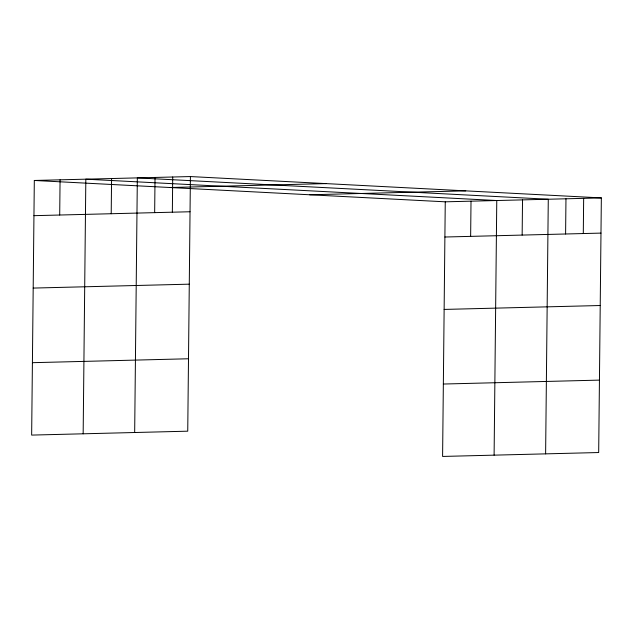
<?xml version="1.0" encoding="UTF-8"?>
<svg xmlns="http://www.w3.org/2000/svg" width="633" height="633" viewBox="0 0 633 633"><rect width="100%" height="100%" fill="white"/><g stroke="black" fill="none" stroke-linecap="round" stroke-linejoin="round"><path stroke-width="0.95" d="M34.317 180.468L31.65 435.093L187.74 431.184L190.406 176.56L34.317 180.468L445.26 201.816L601.35 197.907L598.683 452.532L442.594 456.44L445.26 201.816M59.7 215.022L60.072 179.819M83.16 433.803L85.827 179.179L496.77 200.526L494.104 455.151M111.21 213.732L111.582 178.53M134.671 432.513L137.337 177.889L548.281 199.237L545.614 453.861M154.658 212.641L155.03 177.446M172.35 212.197L172.714 177.003M470.643 236.37L471.015 201.175M522.154 235.08L522.526 199.878M565.601 233.988L565.965 198.794M583.294 233.545L583.658 198.351M169.929 187.51L326.019 183.602M309.648 194.774L465.738 190.857M33.945 215.671L190.042 211.754M444.888 237.019L600.978 233.102M33.193 288.078L189.283 284.17M444.129 309.426L600.226 305.517M32.41 362.685L188.499 358.769M443.353 384.033L599.443 380.116M190.406 176.56L601.35 197.907"/></g></svg>
